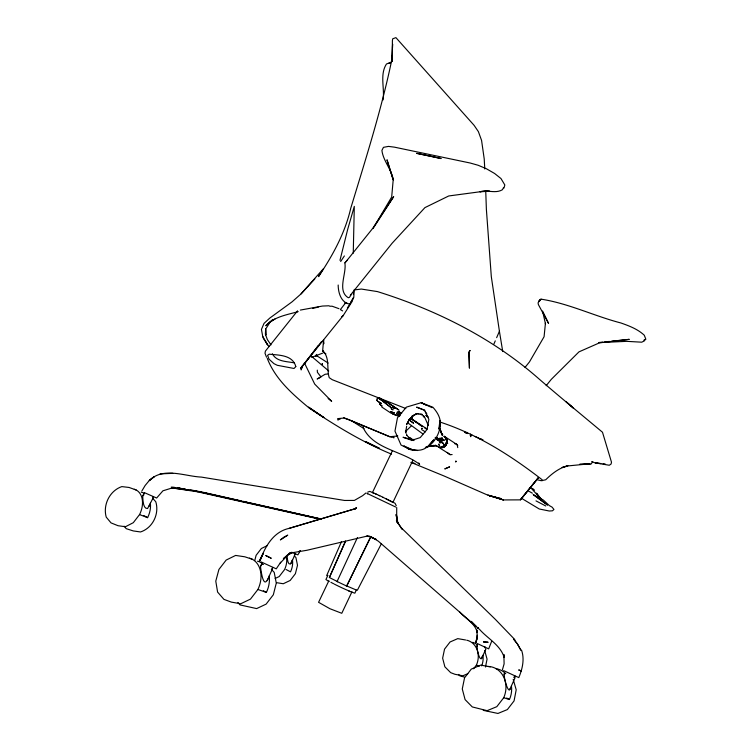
<?xml version="1.0" encoding="UTF-8"?>
<svg xmlns="http://www.w3.org/2000/svg" width="751" height="751" viewBox="0 0 751 751"><rect width="100%" height="100%" fill="white"/><g stroke="black" fill="none" stroke-linecap="round" stroke-linejoin="round"><path stroke-width="1.13" d="M446.789 441.231L446.77 442.818L447.718 443.522L446.77 442.93L445.578 445.287L441.823 447.502M466.925 432.951L464.512 432.135L467.77 433.458L466.934 432.304M392.407 55.649L392.313 61.394L392.397 40.638L392.707 38.799L395.918 37.625L474.116 125.351L478.396 131.641L481.569 140.409L484.217 158.912L484.77 168.984M392.529 47.613L392.585 44.168L391.459 62.155M353.252 253.181L354.303 206.365L347.685 229.384L339.978 260.325M440.011 421.292C441.532 428.737 436.359 441.56 427.92 446.441L433.749 439.814L428.117 446.488M443.09 446.291L444.667 445.69L445.202 444.207L444.667 445.69L442.067 447.389L438.762 447.361L436.735 445.634M353.364 294.523L353.505 292.252M354.294 289.388L353.768 297.471L351.186 301.649M411.905 419.114L412.215 415.688M477.26 635.262L475.899 642.499L477.27 637.965L476.838 630.033M440.011 420.4L438.809 429.103C442.714 420.917 438.227 413.172 432.876 407.22L421.198 402.714L406.46 407.098L397.467 417.781L394.97 431.112L401.034 445.024C408.835 449.004 418.495 453.219 426.568 447.474M323.559 340.813L323.681 340.015M317.279 370.13L317.41 372.327L320.987 376.955M406.666 426.221L405.606 432.191L405.737 431.262L406.141 433.421M485.475 667.029L487.061 659.125L484.705 650.638M291.904 560.687L290.59 564.057C287.154 565.024 287.849 557.702 286.478 555.402M391.665 60.474C381.367 109.796 366.047 157.879 351.43 206.037L350.764 208.187C345.019 233.195 332.674 255.518 318.508 276.631L323.287 268.867L301.085 293.866L292.045 301.855L269.787 318.086L264.033 323.381L261.442 329.417L262.719 336.401L263.498 338.607L268.924 346.53M482.226 656.421C480.602 665.048 475.712 647.324 477.439 645.025L476.697 646.649L477.354 646.564M254.749 560.565L256.119 555.299L261.357 548.512L267.272 545.62M491.698 641.185L488.676 648.864L477.317 643.56M503.996 188.022L504.832 184.971L500.973 178.541L494.571 173.462L486.357 168.731L478.18 165.276L470.201 163.023L394.425 147.158L388.492 146.398L383.442 147.346L381.912 150.425C383.16 160.892 391.562 169.257 393.261 179.902M353.148 297.922L352.163 301.423L343.104 315.73L341.621 316.922M502.428 669.742L504.109 663.893L503.874 654.496L504.156 657.36C500.288 644.902 487.831 638.754 479.645 629.498L378.297 541.161L371.229 536.974L369.961 538.439L346.662 586.052L337.068 581.509L357.42 537.585M302.465 365.587L301.123 369.943L302.155 366.741L321.419 341.724M323.352 340.316L323.737 343.761L323.55 340.353L322.677 350.604L324 352.641L325.906 353.89M153.082 498.054L147.581 508.53C142.99 509.037 142.887 499.603 142.718 495.885L143.948 493.82L143.103 495.604L143.694 495.576M149.083 506.352L149.58 504.794M475.73 642.621L477.27 637.965M406.648 424.559L409.182 419.518M406.657 424.418L409.389 419.311L413.144 415.725L409.746 419.762M504.062 674.633L504.71 672.877C502.494 674.539 508.615 695.848 510.201 688.489M260.785 566.057L261.78 563.935L260.466 566.47C260.963 569.915 263.15 589.497 267.947 578.861M493.886 344.061L495.266 340.87M496.646 337.668L499.415 331.285L491.314 276.668L486.376 209.313L485.728 190.698M326.647 575.651L341.536 541.518M329.389 577.519L345.563 541.067L329.37 577.51L337.612 581.659L337.068 581.509M515.186 676.125L514.529 677.599L513.815 677.092M509.751 689.615L515.017 677.834L514.228 677.271M481.513 658.674L485.878 649.071L485.287 648.667M340.672 261.517L344.39 255.931M412.919 460.194L392.923 502.372L386.117 498.833M351.966 591.807L341.78 613.295L329.942 608.732L318.574 602.311L328.825 580.842A12.805 0.685 25.4 0 0 329.313 581.312M356.34 590.042L354.847 593.196L348.839 591.121M327.924 575.294L325.925 579.49L328.497 581.274M392.52 450.478L372.402 492.618L374.477 493.416M291.125 563.278L294.833 554.867M267.225 580.542L272.444 568.845M294.674 554.905L295.218 553.769M272.932 567.371L271.946 568.629M445.305 446.479L443.541 446.873L445.249 445.568L442.592 447.239L445.259 445.615L446.807 442.733L446.413 438.95M315.673 356.509L316.697 354.444M152.603 497.988L153.27 496.674M503.527 187.581L502.428 189.721C495.482 193.927 487.296 189.562 479.861 191.749L489.774 191.261L485.841 190.998L448.741 195.964L424.935 207.614L392.106 243.258L350.295 295.303M357.382 590.211L381.395 543.696M350.107 303.695L347.366 307.994M259.358 560.781L263.329 553.262L259.968 560.725C265.103 546.775 273.223 531.811 289.079 528.385L355.777 508.558L289.079 528.385M141.845 491.013L145.14 485.493L149.336 480.452L154.443 476.5L149.271 480.621C163.136 466.549 184.568 476.341 201.362 477.092L344.578 500.457L354.359 500.429L362.611 495.698L366.019 492.919M280.696 562.227L276.246 568.845L261.095 561.917M350.482 302.691L352.51 299.32M300.24 551.009L297.847 554.876L291.698 552.229M645.137 339.574L644.255 340.973L641.72 342.184L626.606 341.339L599.016 342.634M351.074 294.927L349.468 297.321L348.276 297.743C336.767 290.721 346.943 273.157 344.822 262.831L347.328 260.193M134.298 489.258A20.033 13.987 -64.6 0 1 139.545 514.585L133.303 522.687L125.417 526.751L118.038 525.709L111.026 522.893L106.229 517.129C102.765 504.897 109.655 490.741 121.831 486.601L129.097 487.465L136.213 490.018M249.463 558.134A23.891 18.043 -67.8 0 1 257.903 589.479L250.459 599.12L240.733 603.748L231.392 602.124L223.958 599.382L217.602 592.088L215.781 581.143L218.916 569.455L226.164 560.068L235.617 555.43L244.826 556.801L252.345 559.27M473.571 668.775L476.397 665.123A18.174 15.536 -74.6 0 0 466.681 640.181M487.943 666.447A22.286 19.235 -77.9 0 1 503.724 697.735L496.815 706.672L487.127 710.671L472.285 706.935L465.085 699.603L462.278 688.958L464.559 677.834L471.281 669.122L480.706 665.104L490.365 666.869M318.433 345.376L300.475 368.497L343.31 315.411M342.616 310.914L340.363 309.59L345.263 303.32L344.812 302.963L346.784 302.935M297.462 310.942L265.413 351.102L265 353.223L266.53 357.223M444.667 445.69L446.132 443.85L446.817 440.302L446.441 438.556L444.207 436.312M345.047 262.841L372.825 228.229L393.674 196.612L373.069 228.511L391.684 196.997L393.177 180.099L387 159.803L392.998 178.71M525.033 367.408L529.455 361.926L544.081 336.73L545.433 323.23L545.47 323.888L542.597 311.045L548.568 323.428L538.429 304.681L538.063 302.925L539.471 300.391L541.039 299.161C568.31 303.301 594.144 316.021 620.889 322.968C629.197 325.887 637.759 329.126 644.292 335.237L645.851 339.255L643.785 340.222M546.174 385.685L551.3 379.349L578.955 351.872L599.598 342.785L629.244 339.349L611.821 341.17M520.452 499.734L538.298 477.786L520.499 499.866L503.452 499.931L486.564 494.618L444.104 476.003L410.835 462.344M520.443 499.697L538.533 477.514M445.343 445.709L446.751 442.761M375.528 539.237L371.182 536.956L369.961 538.439L346.69 586.062L346.145 585.705L356.641 590.155M280.264 563.025L290.102 552.764L283.38 558.697L288.271 554.745L291.773 552.933L289.473 553.712L292.533 552.689L306.915 550.276L368.121 535.867L366.957 535.81L376.326 539.368M314.847 278.903L301.085 293.866M405.409 431.609L411.276 425.967M409.389 419.311L413.698 415.219L415.979 414.167M354.857 509.178L356.547 507.563L354.219 509.047M171.754 487.897L172.007 487.361L171.632 487.878L197.551 491.802M272.82 319.447L265.816 325.756C274.106 316.781 286.807 314.838 298.072 311.665M445.803 445.474L443.531 447.117L441.879 447.145M296.307 312.322L297.762 311.299M340.532 418.795L337.894 420.053L337.631 418.636L343.808 418.054L348.642 419.556L389.797 436.735L397.795 435.974M274.997 318.959L270.135 322.076L265.629 329.145L265.394 334.223L267.384 339.621L270.98 344.859M377.837 398.452L379.227 398.124M275.157 578.477L279.203 576.543L284.563 569.596A17.198 13.208 -66.9 0 0 286.291 556.2M319.888 377.715L317.138 378.992L325.183 374.242L327.905 373.989M467.798 673.694L462.869 675.787L454.937 674.285L450.666 672.643L444.864 666.794L442.639 658.186L444.545 649.127L450.065 641.983L457.735 638.632L465.564 639.983M363.259 425.61L362.742 425.817L363.428 425.46M390.604 62.38L386.474 63.995C379.593 74.537 384.747 88.214 383.123 99.911M413.698 415.219L416.514 414.092M311.693 357.354L322.555 353.167M299.255 551.15L300.334 550.746M367.69 492.14L369.802 491.379L376.805 494.449M411.022 440.565L420.222 437.598L427.056 429.488L428.868 419.387L424.982 411.219L426.868 413.998M170.843 488.357L162.939 490.797L156.63 498.026L144.361 492.628M537.387 479.776L541.264 480.734L545.724 479.767C551.966 473.628 559.213 467.882 567.878 465.78L562.077 467.535L567.625 465.949L589.986 463.78L579.641 464.343L590.915 464.202L592.67 461.856L591.816 461.565L595.505 463.104L600.875 463.583M312.641 308.379L318.274 307.131M349.975 303.526L348.417 303.864C340.682 301.564 338.203 292.158 338.175 285.023M300.334 310.079L322.479 306.051L329.088 305.77M427.009 446.798L435.946 445.324L426.746 446.723M426.455 446.836L435.27 445.587L434.566 445.474M442.414 446.883L444.292 446.62L445.944 445.39L444.761 444.667M354.519 289.895L361.381 289.06L377.471 291.604C435.768 309.787 492.346 337.922 538.476 378.466C559.542 396.697 581.161 414.411 602.49 432.247L611.492 462.184L611.107 463.977L609.314 465.254L595.703 462.973L600.312 463.442M160.085 473.89L172.749 473.346M445.643 438.884C448.507 439.41 445.625 447.258 442.076 447.436L438.668 447.277M599.045 342.503L602.527 342.137M604.855 341.902L609.502 341.414M389.065 63.122L390.36 63M329.745 306.239L332.064 306.201L338.964 308.68M379.377 398.133C384.005 400.105 377.274 396.162 376.983 398.819L377.471 399.091M452.14 454.599L449.633 454.571L447.23 452.431M171.876 487.887L190.829 490.384M171.256 487.155L174.345 487.268M445.625 438.781L446.301 438.809L446.817 440.302L446.732 442.086L446.366 438.49L444.742 436.875L446.347 438.359L444.038 436.162M438.866 447.23L442.067 447.389L445.099 445.465L446.779 441.87L445.146 445.334L443.494 444.545L445.099 445.465L442.057 447.211M603.015 463.771L605.165 463.968M445.869 438.64L447.042 439.973M440.424 447.53L442.452 447.803L445.446 446.132L447.249 443.006L447.164 439.626L445.23 437.298M408.966 449.342L412.637 449.858L403.86 445.934L408.966 449.342L417.584 450.525M177.574 487.718L180.813 488.169M174.007 487.652L196.246 491.126L320.705 519.129M177.152 487.718L179.451 488.037M193.88 490.835L195.908 491.145M276.546 582.663L283.268 583.743L290.177 580.457L295.406 573.689L297.499 565.287L295.922 557.552L294.326 555.89M435.327 437.373L437.439 437.739L436.369 437.795L439.513 439.457L439.082 438.34L440.959 438.209L442.301 439.476L442.752 439.006L441.888 437.636L442.517 439.748L441.147 439.598L444.179 440.574L443.888 439.617L443.663 440.18L442.517 439.748L443.541 440.255L440.724 440.011L442.837 443.184L440.433 440.677L441.194 440.659L441.569 441.579L440.377 441.015L443.306 443.484L441.344 442.217L439.485 442.752L440.959 442.808L441.025 442.179L439.316 441.682L440.987 441.992L436.688 439.373L437.213 438.931L435.017 438.096M183.009 488.544L185.215 488.929M294.42 362.902C286.844 361.306 276.452 361.879 272.388 353.777M197.447 491.783L320.78 519.41M190.792 489.934L202.122 492.083M454.59 443.663L456.495 444.038L457.781 445.521M198.902 491.454L201.193 491.905M433.355 445.334L437.138 446.535M483.25 710.352L497.951 713.45L507.376 709.573L514.069 700.908L516.2 689.812L513.205 679.355M198.959 491.595L319.795 518.781M203.249 492.299L240.93 500.833M243.221 501.349L247.783 502.381M250.074 502.898L320.865 518.913M487.934 495.134L503.452 499.931L489.267 495.632L500.823 498.551M413.867 440.067L403.034 437.279L410.112 439.729M489.267 495.632L500.542 498.533M464.315 677.055L459.95 675.9L458.485 674.436M407.586 436.584L408.375 436.8M262.296 564.179L263.413 564.527M503.724 697.735L509.45 699.519A22.098 19.122 -78.2 0 0 511.45 685.954M411.717 462.419L414.965 463.508M257.903 589.479L266.38 592.417A23.666 17.968 -67.9 0 0 269.205 575.857M476.397 665.123L479.326 666.137M395.345 414.918L392.397 413.82L399.213 416.495M139.545 514.585L147.609 517.646A19.873 13.959 -64.7 0 0 150.341 503.067M484.536 646.911L485.465 647.268M316.528 355.664L317.035 355.871M464.953 432.482L467.751 433.59M439.542 421.893C477.242 434.106 510.887 455.566 542.034 479.664L542.335 480.649M390.229 436.603L392.407 437.467M418.467 413.548L422.597 415.19M474.989 436.462L479.072 438.246M405.812 408.516L332.233 379.696L329.229 377.669C326.385 368.957 330.233 357.936 322.677 350.604L323.953 352.782M517.514 644.123L520.818 650.056L517.514 644.123L513.722 639.204L517.552 644.133M343.648 417.65L389.797 436.735M391.581 454.167C362.386 442.123 335.415 425.592 309.234 408.084C292.43 394.106 275.364 379.302 267.262 358.368M375.303 493.67L379.724 495.791M378.964 495.36L383.001 497.256M369.276 536.054L371.182 536.956M382.935 497.303L395.035 503.254L396.265 505.723M426.408 405.249L421.198 402.714L432.135 407.671M377.546 401.241L376.711 400.048L377.321 400.349M527.577 490.487L532.375 493.2M409.164 437.42L411.21 438.453M427.666 416.364L425.836 415.444L428.239 416.993M535.989 500.879L545.761 505.986M286.037 569.483L290.515 571.849A17.076 13.161 -67.1 0 0 292.439 559.702M533.304 494.646L547.432 504.944L533.304 494.646L543.32 500.035L549.356 505.601L552.098 507.15L553.938 509.45L552.454 510.811L549.281 511.018L539.256 508.99L521.57 498.326M506.634 698.008L509.45 699.519M143.835 515.59L147.609 517.646M503.639 670.615L518.791 677.609C522.396 669.028 524.733 659.284 521.56 650.197M263.338 590.737L266.38 592.417M388.887 403.231L388.258 402.855L398.227 409.661M391.515 413.491L381.771 407.042M409.408 437.852L413.876 440.602M424.878 428.098L426.784 429.281M421.593 429.534L425.357 431.891M439.588 447.906L450.516 454.721M442.377 446.385L443.531 447.117L442.264 446.385M352.313 421.236L364.028 428.652M315.889 355.195L328.131 363.043M445.625 437.148L457.256 444.723M410.6 418.147L426.878 428.887M399.016 410.13L387.891 402.808L393.562 406.563M367.718 493.848L367.07 493.416L395.655 507.009M411.548 419.002L422.015 426.315L419.152 424.296M411.51 418.927L417.237 422.954M310.614 355.57L328.731 370.956M445.259 439.297L446.188 439.973M407.586 422.719L422.963 434.003M409.117 419.922L413.651 423.273L409.126 419.912M401.578 413.369L400.499 412.552L401.644 413.566M328.131 398.528L331.67 401.325L314.697 384.08L304.39 362.836M387.075 402.264L385.911 401.325L387.037 402.245M376.711 400.048L377.302 400.527M532.534 488.403L534.552 490.234M541.077 499.03L530.422 487.38M393.984 437.749L393.524 437.307L393.731 437.795M408.722 437.204L410.337 438.762M401.794 528.723L396.387 520.65L401.015 527.559L495.444 619.462L514.829 639.608M459.574 611.812C465.432 618.768 475.13 623.114 477.317 632.605L476.998 630.887M471.45 621.377L476.265 626.381M271.336 569.296L274.218 572.384L276.284 583.133L273.326 594.783L266.117 604.123L256.645 608.592L240.048 604.921L237.907 602.49M444.451 436.772L446.301 438.809L444.207 436.462M152.969 498.589L155.776 501.752C159.559 513.825 152.688 528.075 140.503 531.961L133.274 530.929L126.215 528.666L124.131 526.188M445.925 438.725L447.07 440.03M423.611 415.829L424.568 416.983M540.401 498.664L536.467 493.182L541.584 499.509M446.573 439.804L445.653 438.481L446.573 440.048M401.015 527.559L402.395 529.615M265.45 341.564L267.591 344.887L262.719 336.401M418.739 462.945L419.621 464.418C401.963 450.516 372.787 449.342 362.893 427.009M424.709 417.359L428.305 425.451M439.692 428.183L442.442 435.561M439.795 428.539L442.217 435.092L439.588 427.779M397.579 522.433L397.983 523.578L396.406 514.491L396.603 517.045M457.209 444.77L457.763 447.615M396.847 519.429L397.457 522.658M396.988 520.415L397.345 522.489M499.415 331.285L502.738 351.543M397.345 522.396L396.181 514.51L396.519 517.054M396.716 507.507L396.678 517.974M495.96 668.643A22.098 19.122 -78.2 0 1 505.77 673.769M472.717 642.33A18.043 15.461 -74.9 0 1 477.354 644.884M482.94 655.323A18.043 15.461 -74.9 0 1 481.682 665.874M141.254 492.234A19.873 13.959 -64.7 0 1 144.201 493.238M257.509 561.213A23.666 17.968 -67.9 0 1 262.503 563.55M349.741 591.197A12.805 0.685 25.4 0 1 334.176 584.034M333.425 583.649A12.805 0.685 25.4 0 1 330.9 582.278M265.629 329.145L265.873 334.796L265.629 329.145M379.48 404.038L381.977 405.981L379.48 404.038M379.518 402.639L378.006 401.334L381.461 403.475L379.518 402.564M322.367 363.831L322.339 364.376L321.879 364.019L322.367 363.831M455.81 461.518L455.716 462.034L455.96 460.973L455.81 461.518M399.335 412.299L398.715 413.491L397.833 412.318L396.913 412.374L399.063 411.37L400.602 413.003L399.335 412.299M539.349 300.372L539.077 301.545L541.039 299.161L539.349 300.372M422.325 428.352L421.518 428.474L422.325 428.352M391.271 408.675L392.942 409.802L391.271 408.675M391.647 408.037L382.879 401.25L391.647 408.037M470.013 350.529L468.924 352.303L469.431 368.168L468.943 352.219L470.013 350.529M407.117 435.327L406.582 434.942L407.117 435.327M440.358 441.278L436.688 439.373L440.358 441.278M400.349 413.951L399.419 413.951L400.349 413.951M295.819 366.572L294.026 368.478L277.26 365.286L273.993 363.681L269.018 359.175L267.591 355.336L269.224 354.181C278.903 355.214 292.655 354.791 295.819 366.572M478.443 627.986L478.011 628.418L477.42 627.451L477.805 628.568L478.443 627.986M438.537 444.263L439.56 445.596L438.537 444.263M471.684 434.867L470.473 434.266L471.684 434.867M449.549 466.859L444.949 468.859L449.549 466.859M284.272 536.946L280.358 539.903L287.746 535.144L284.347 536.984M420.335 414.345L421.959 414.327L420.335 414.345M470.333 435.308L470.746 436.622L470.333 435.308M415.632 414.336L415.143 414.543L417.669 413.576L415.632 414.336M427.507 446.761L425.376 447.512L427.507 446.761M440.546 438.884L439.551 439.138L441.269 439.373L440.546 438.884M392.876 407.239L394.453 408.45L392.876 407.239M393.646 407.098L394.998 408.356L393.458 407.136L395.918 408.3L393.646 407.098M413.069 439.382L412.092 439.513L413.069 439.382M487.943 642.227L483.55 641.936L487.943 642.227M382.334 399.635L379.471 398.997L383.339 401.203L379.471 398.997L382.334 399.635L385.385 401.616L380.616 398.762L382.334 399.635M521.26 670.887L518.847 670.014L521.26 670.887M430.971 156.321L416.692 153.345L441.147 158.555L430.971 156.321M418.504 413.857L417.734 413.501L418.504 413.857M482.78 439.739L479.363 438.584L482.78 439.739M394.359 412.984L390.473 411.567L394.359 412.984M399.964 415.66L396.932 414.308L396.528 413.435L399.907 415.65M421.311 408.901L416.627 407.155L424.963 410.412L421.311 408.901M271.102 558.19L265.91 555.609L271.102 558.19M384.399 401.194L381.743 399.767L384.399 401.194M379.527 448.422L365.465 441.569L379.471 448.385M440.884 432.351L442.668 434.613L440.884 432.351M323.756 417.462L308.67 407.23L323.756 417.462M573.539 408.206L566.263 401.879L573.539 408.206M423.977 416.927L423.235 416.073L423.977 416.927"/></g></svg>
